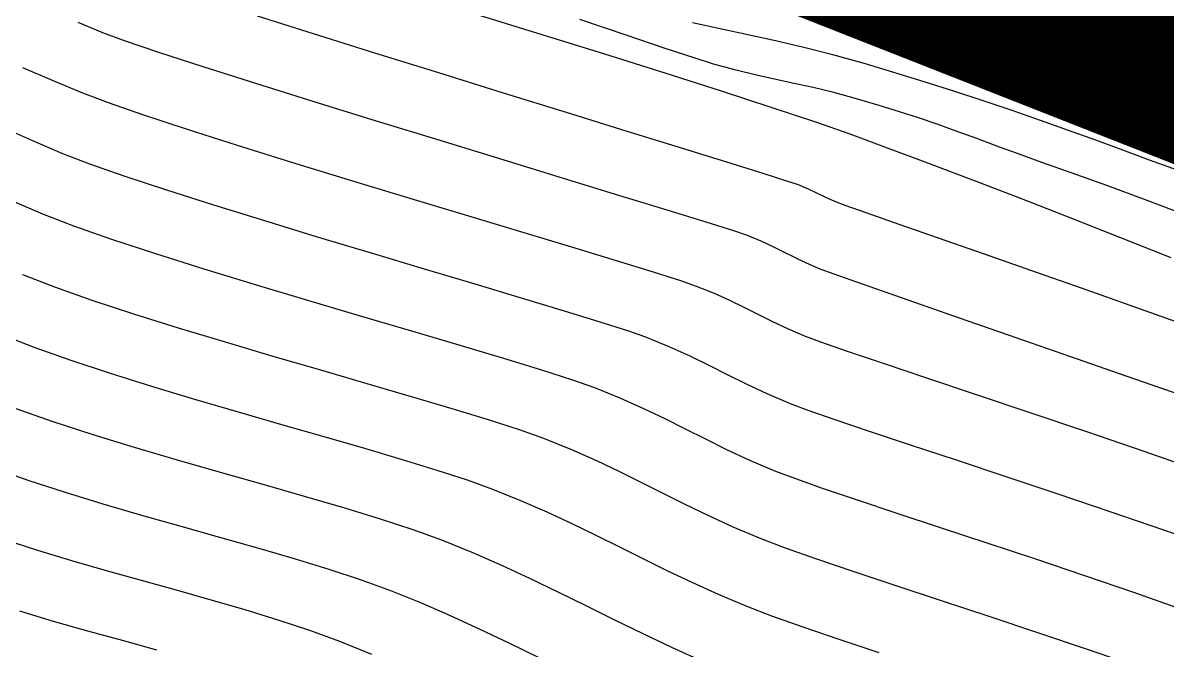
# Model space of a CAD drawing. Header units: feet. Extents: x 26064 to 27719, y 16802 to 28989.
# Drawn here: x 26213.23 to 26255.41, y 18081.21 to 18104.32 of the extents above; entities that cross this region are included whole.
import ezdxf

# ---------------------------------------------------------------- set-up
doc = ezdxf.new("R2010")
doc.units = ezdxf.units.FT
doc.header["$LTSCALE"] = 50
doc.header["$MEASUREMENT"] = 0
doc.linetypes.add('HIDDEN', pattern=[0.375, 0.25, -0.125])
doc.linetypes.add('HIDN25', pattern=[0.0938, 0.0625, -0.0313])
for name, color, linetype in [('CONT-MJR', 160, 'HIDDEN'), ('CONT-MNR', 55, 'HIDN25'), ('WATER', 5, 'Continuous')]:
    doc.layers.add(name, color=color, linetype=linetype)

msp = doc.modelspace()

# ---------------------------------------------------------------- linework, layer by layer
at = {"layer": 'CONT-MJR', "color": 7}
for p, q in [((26216.1791, 18103.95674, 595), (26215.26941, 18104.32907, 595)), ((26244.45731, 18104.13286, 590), (26243.24006, 18104.47034, 590)), ((26216.98096, 18103.65786, 595), (26216.1791, 18103.95674, 595)), ((26245.73527, 18103.7485, 590), (26244.45731, 18104.13286, 590)), ((26218.24083, 18103.23098, 595), (26216.98096, 18103.65786, 595)), ((26247.20881, 18103.28228, 590), (26245.73527, 18103.7485, 590)), ((26219.87866, 18102.69906, 595), (26218.24083, 18103.23098, 595)), ((26248.8215, 18102.75542, 590), (26247.20881, 18103.28228, 590)), ((26221.8144, 18102.08505, 595), (26219.87866, 18102.69906, 595)), ((26250.51693, 18102.18913, 590), (26248.8215, 18102.75542, 590)), ((26252.23867, 18101.60462, 590), (26250.51693, 18102.18913, 590)), ((26223.96803, 18101.41192, 595), (26221.8144, 18102.08505, 595)), ((26226.25948, 18100.70264, 595), (26223.96803, 18101.41192, 595)), ((26253.93029, 18101.02311, 590), (26252.23867, 18101.60462, 590)), ((26255.53537, 18100.4658, 590), (26253.93029, 18101.02311, 590)), ((26228.60873, 18099.98016, 595), (26226.25948, 18100.70264, 595)), ((26230.93572, 18099.26744, 595), (26228.60873, 18099.98016, 595)), ((26233.16041, 18098.58745, 595), (26230.93572, 18099.26744, 595)), ((26235.20276, 18097.96315, 595), (26233.16041, 18098.58745, 595)), ((26236.98272, 18097.4175, 595), (26235.20276, 18097.96315, 595)), ((26238.42026, 18096.97345, 595), (26236.98272, 18097.4175, 595)), ((26239.43532, 18096.65398, 595), (26238.42026, 18096.97345, 595)), ((26239.94786, 18096.48205, 595), (26239.43532, 18096.65398, 595)), ((26240.4504, 18096.27489, 595), (26239.94786, 18096.48205, 595)), ((26240.88551, 18096.07337, 595), (26240.4504, 18096.27489, 595)), ((26241.28662, 18095.87385, 595), (26240.88551, 18096.07337, 595)), ((26241.68718, 18095.67266, 595), (26241.28662, 18095.87385, 595)), ((26242.12062, 18095.46615, 595), (26241.68718, 18095.67266, 595)), ((26242.62038, 18095.25066, 595), (26242.12062, 18095.46615, 595)), ((26243.14121, 18095.05864, 595), (26242.62038, 18095.25066, 595)), ((26244.18079, 18094.69103, 595), (26243.14121, 18095.05864, 595)), ((26245.65423, 18094.17615, 595), (26244.18079, 18094.69103, 595)), ((26247.47664, 18093.5423, 595), (26245.65423, 18094.17615, 595)), ((26249.56314, 18092.8178, 595), (26247.47664, 18093.5423, 595)), ((26251.82884, 18092.03095, 595), (26249.56314, 18092.8178, 595)), ((26213.67669, 18092.34723, 600), (26212.48709, 18092.81303, 600)), ((26215.00938, 18091.87406, 600), (26213.67669, 18092.34723, 600)), ((26254.18887, 18091.21007, 595), (26251.82884, 18092.03095, 595)), ((26216.4552, 18091.39683, 600), (26215.00938, 18091.87406, 600)), ((26217.98423, 18090.91887, 600), (26216.4552, 18091.39683, 600)), ((26256.55833, 18090.38345, 595), (26254.18887, 18091.21007, 595)), ((26219.56651, 18090.4435, 600), (26217.98423, 18090.91887, 600)), ((26221.17211, 18089.97405, 600), (26219.56651, 18090.4435, 600)), ((26222.77108, 18089.51385, 600), (26221.17211, 18089.97405, 600)), ((26224.33347, 18089.06622, 600), (26222.77108, 18089.51385, 600)), ((26225.82935, 18088.63448, 600), (26224.33347, 18089.06622, 600)), ((26227.22878, 18088.22197, 600), (26225.82935, 18088.63448, 600)), ((26228.50181, 18087.83201, 600), (26227.22878, 18088.22197, 600)), ((26229.61849, 18087.46792, 600), (26228.50181, 18087.83201, 600)), ((26230.54889, 18087.13303, 600), (26229.61849, 18087.46792, 600)), ((26231.58561, 18086.71542, 600), (26230.54889, 18087.13303, 600)), ((26232.55582, 18086.29294, 600), (26231.58561, 18086.71542, 600)), ((26233.47598, 18085.86632, 600), (26232.55582, 18086.29294, 600)), ((26234.36255, 18085.43629, 600), (26233.47598, 18085.86632, 600)), ((26235.232, 18085.00356, 600), (26234.36255, 18085.43629, 600)), ((26236.10079, 18084.56888, 600), (26235.232, 18085.00356, 600)), ((26236.9854, 18084.13296, 600), (26236.10079, 18084.56888, 600)), ((26237.90227, 18083.69652, 600), (26236.9854, 18084.13296, 600)), ((26238.86789, 18083.26031, 600), (26237.90227, 18083.69652, 600)), ((26239.8987, 18082.82503, 600), (26238.86789, 18083.26031, 600)), ((26240.83945, 18082.46368, 600), (26239.8987, 18082.82503, 600)), ((26241.99284, 18082.05297, 600), (26240.83945, 18082.46368, 600)), ((26243.32224, 18081.60006, 600), (26241.99284, 18082.05297, 600)), ((26244.79103, 18081.11212, 600), (26243.32224, 18081.60006, 600))]:
    msp.add_line(p, q, dxfattribs=at)
at = {"layer": 'CONT-MNR', "color": 7, "extrusion": (-0.299858, -0.953984, 0)}
msp.add_line((26223.94711, 18103.91314, 594), (26221.8722, 18104.56533, 594), dxfattribs=at)
at = {"layer": 'CONT-MNR', "color": 7, "extrusion": (-0.295486, -0.955347, 0)}
msp.add_line((26232.36857, 18103.88154, 593), (26230.02947, 18104.60501, 593), dxfattribs=at)
at = {"layer": 'CONT-MNR', "color": 7, "extrusion": (-0.321344, -0.946962, 0)}
msp.add_line((26235.4697, 18103.86452, 592), (26233.75654, 18104.44587, 592), dxfattribs=at)
at = {"layer": 'CONT-MNR', "color": 7, "extrusion": (-0.211098, -0.977465, 0)}
msp.add_line((26238.93423, 18104.09981, 591), (26237.91974, 18104.3189, 591), dxfattribs=at)
at = {"layer": 'CONT-MNR', "color": 7, "extrusion": (0.298242, 0.95449, 0)}
msp.add_line((26226.20186, 18103.20862, 594), (26223.94711, 18103.91314, 594), dxfattribs=at)
at = {"layer": 'CONT-MNR', "color": 7, "extrusion": (-0.297389, -0.954757, 0)}
msp.add_line((26234.68145, 18103.16112, 593), (26232.36857, 18103.88154, 593), dxfattribs=at)
at = {"layer": 'CONT-MNR', "color": 7}
for p, q in [((26236.91308, 18103.3801, 592), (26235.4697, 18103.86452, 592)), ((26240.97379, 18103.6544, 591), (26239.94894, 18103.88139, 591)), ((26236.90742, 18102.46116, 593), (26234.68145, 18103.16112, 593)), ((26238.69101, 18102.804, 592), (26238.0118, 18103.0181, 592)), ((26239.52685, 18102.57133, 592), (26238.69101, 18102.804, 592)), ((26215.4407, 18101.728, 596), (26214.31658, 18102.19914, 596)), ((26238.98581, 18101.79906, 593), (26236.90742, 18102.46116, 593)), ((26240.98066, 18102.23255, 592), (26240.27886, 18102.38723, 592)), ((26247.54991, 18101.80294, 591), (26246.452, 18102.15262, 591)), ((26216.37987, 18101.37007, 596), (26215.4407, 18101.728, 596)), ((26233.27181, 18101.01373, 594), (26230.94154, 18101.73565, 594)), ((26240.85591, 18101.19224, 593), (26238.98581, 18101.79906, 593)), ((26243.12129, 18101.75396, 592), (26242.36824, 18101.93504, 592)), ((26217.68609, 18100.91854, 596), (26216.37987, 18101.37007, 596)), ((26244.79598, 18101.27847, 592), (26243.9587, 18101.52585, 592)), ((26235.4726, 18100.33254, 594), (26233.27181, 18101.01373, 594)), ((26249.2313, 18099.74453, 592), (26248.39276, 18100.05674, 592)), ((26252.78738, 18099.99312, 591), (26251.77443, 18100.35898, 591)), ((26253.78251, 18099.62789, 591), (26252.78738, 18099.99312, 591)), ((26223.14985, 18099.17851, 596), (26221.1368, 18099.80514, 596)), ((26246.496, 18099.18926, 593), (26245.00934, 18099.74462, 593)), ((26249.8906, 18099.50453, 592), (26249.2313, 18099.74453, 592)), ((26225.26706, 18098.52875, 596), (26223.14985, 18099.17851, 596)), ((26248.14678, 18098.56323, 593), (26246.496, 18099.18926, 593)), ((26255.78809, 18098.89387, 591), (26254.75954, 18099.26459, 591)), ((26241.43426, 18098.4804, 594), (26240.52473, 18098.76601, 594)), ((26253.1858, 18098.32525, 592), (26251.91139, 18098.78423, 592)), ((26218.53954, 18098.15334, 597), (26216.9972, 18098.66191, 597)), ((26241.82765, 18098.35185, 594), (26241.43426, 18098.4804, 594)), ((26242.19109, 18098.19756, 594), (26241.82765, 18098.35185, 594)), ((26249.91994, 18097.88185, 593), (26248.14678, 18098.56323, 593)), ((26220.27288, 18097.60275, 597), (26218.53954, 18098.15334, 597)), ((26243.54442, 18097.5968, 594), (26243.16471, 18097.73579, 594)), ((26216.50881, 18096.33845, 598), (26215.10241, 18096.8303, 598)), ((26226.07692, 18095.83328, 597), (26224.09576, 18096.42928, 597)), ((26255.55652, 18095.6586, 593), (26253.66653, 18096.41423, 593)), ((26250.42467, 18095.18253, 594), (26248.64289, 18095.80677, 594)), ((26221.79857, 18094.67028, 598), (26219.91057, 18095.24671, 598)), ((26229.9077, 18094.68992, 597), (26228.0323, 18095.24901, 597)), ((26231.64894, 18094.16944, 597), (26229.9077, 18094.68992, 597)), ((26238.06807, 18094.61224, 596), (26237.48352, 18094.81277, 596)), ((26233.20181, 18093.70102, 597), (26231.64894, 18094.16944, 597)), ((26239.29522, 18094.08516, 596), (26238.72142, 18094.3453, 596)), ((26234.51211, 18093.29808, 597), (26233.20181, 18093.70102, 597)), ((26240.33044, 18093.57144, 596), (26239.82103, 18093.82835, 596)), ((26220.69472, 18092.55081, 599), (26218.96953, 18093.07286, 599)), ((26236.18827, 18092.74244, 597), (26235.52567, 18092.97408, 597)), ((26242.07604, 18092.76554, 596), (26241.42636, 18093.04349, 596)), ((26230.96284, 18091.95136, 598), (26229.34567, 18092.4343, 598)), ((26237.05933, 18092.38655, 597), (26236.18827, 18092.74244, 597)), ((26242.64895, 18092.55394, 596), (26242.07604, 18092.76554, 596)), ((26243.62735, 18092.21542, 596), (26242.64895, 18092.55394, 596)), ((26224.21249, 18091.51841, 599), (26222.45569, 18092.0304, 599)), ((26237.82431, 18092.03973, 597), (26237.05933, 18092.38655, 597)), ((26244.94976, 18091.7679, 596), (26243.62735, 18092.21542, 596)), ((26246.55473, 18091.22931, 596), (26244.94976, 18091.7679, 596)), ((26234.30848, 18090.87264, 598), (26233.49792, 18091.15881, 598)), ((26235.26947, 18090.48267, 598), (26234.30848, 18090.87264, 598)), ((26236.12392, 18090.10193, 598), (26235.26947, 18090.48267, 598)), ((26230.39906, 18089.69018, 599), (26229.05841, 18090.10071, 599)), ((26243.16916, 18089.69417, 597), (26242.18249, 18090.03687, 597)), ((26231.5358, 18089.32196, 599), (26230.39906, 18089.69018, 599)), ((26237.65419, 18089.35269, 598), (26236.90707, 18089.72655, 598)), ((26217.34937, 18088.674, 601), (26215.81423, 18089.14511, 601)), ((26247.64499, 18088.20337, 597), (26245.95035, 18088.76418, 597)), ((26220.51457, 18087.75317, 601), (26218.92588, 18088.20956, 601)), ((26235.24052, 18087.7773, 599), (26234.38817, 18088.17883, 599)), ((26240.03185, 18088.20163, 598), (26239.18132, 18088.59408, 598)), ((26249.47573, 18087.59633, 597), (26247.64499, 18088.20337, 597)), ((26213.45515, 18087.44857, 602), (26212.18591, 18087.89563, 602)), ((26241.72489, 18087.51557, 598), (26240.98737, 18087.79528, 598)), ((26214.79752, 18087.01305, 602), (26213.45515, 18087.44857, 602)), ((26238.49394, 18086.16523, 599), (26237.64456, 18086.57564, 599)), ((26219.0585, 18085.76241, 602), (26217.61967, 18086.1713, 602)), ((26255.28512, 18085.63013, 597), (26253.34574, 18086.29647, 597)), ((26248.78122, 18085.14807, 598), (26247.06252, 18085.71573, 598)), ((26221.88921, 18084.96199, 602), (26220.4885, 18085.35975, 602)), ((26241.34058, 18084.96743, 599), (26240.44303, 18085.31015, 599)), ((26223.24013, 18084.56781, 602), (26221.88921, 18084.96199, 602)), ((26242.49795, 18084.55806, 599), (26241.34058, 18084.96743, 599)), ((26250.56861, 18084.55434, 598), (26248.78122, 18085.14807, 598)), ((26252.38217, 18083.94506, 598), (26250.56861, 18084.55434, 598)), ((26247.0905, 18083.02728, 599), (26245.41676, 18083.57825, 599)), ((26227.8944, 18082.94796, 602), (26226.78931, 18083.39342, 602)), ((26234.0205, 18082.82779, 601), (26232.98891, 18083.33744, 601)), ((26223.80399, 18081.92711, 603), (26222.63771, 18082.3137, 603)), ((26230.08737, 18081.97009, 602), (26228.99335, 18082.47134, 602)), ((26236.09091, 18081.80679, 601), (26235.05139, 18082.31605, 601)), ((26250.64739, 18081.85188, 599), (26248.84866, 18082.44858, 599)), ((26216.89754, 18081.56137, 604), (26215.62705, 18081.91213, 604)), ((26238.23307, 18080.81413, 601), (26237.14836, 18081.30462, 601))]:
    msp.add_line(p, q, dxfattribs=at)
at = {"layer": 'CONT-MNR', "color": 7, "extrusion": (-0.210428, -0.977609, 0)}
msp.add_line((26239.94894, 18103.88139, 591), (26238.93423, 18104.09981, 591), dxfattribs=at)
at = {"layer": 'CONT-MNR', "color": 7, "extrusion": (-0.312929, -0.949777, 0)}
msp.add_line((26238.0118, 18103.0181, 592), (26236.91308, 18103.3801, 592), dxfattribs=at)
at = {"layer": 'CONT-MNR', "color": 7, "extrusion": (-0.228141, -0.973628, 0)}
msp.add_line((26242.01865, 18103.40956, 591), (26240.97379, 18103.6544, 591), dxfattribs=at)
at = {"layer": 'CONT-MNR', "color": 7, "extrusion": (-0.24528, -0.969452, 0)}
msp.add_line((26243.09343, 18103.13764, 591), (26242.01865, 18103.40956, 591), dxfattribs=at)
at = {"layer": 'CONT-MNR', "color": 7, "extrusion": (-0.297148, -0.954832, 0)}
msp.add_line((26228.55911, 18102.47503, 594), (26226.20186, 18103.20862, 594), dxfattribs=at)
at = {"layer": 'CONT-MNR', "color": 7, "extrusion": (-0.26658, -0.963813, 0)}
msp.add_line((26244.20801, 18102.82936, 591), (26243.09343, 18103.13764, 591), dxfattribs=at)
at = {"layer": 'CONT-MNR', "color": 7, "extrusion": (-0.394496, -0.918898, 0)}
msp.add_line((26214.31658, 18102.19914, 596), (26213.22911, 18102.66601, 596), dxfattribs=at)
at = {"layer": 'CONT-MNR', "color": 7, "extrusion": (-0.2378, -0.971314, 0)}
msp.add_line((26240.27886, 18102.38723, 592), (26239.52685, 18102.57133, 592), dxfattribs=at)
at = {"layer": 'CONT-MNR', "color": 7, "extrusion": (-0.2836, -0.958943, 0)}
msp.add_line((26245.33794, 18102.49518, 591), (26244.20801, 18102.82936, 591), dxfattribs=at)
at = {"layer": 'CONT-MNR', "color": 7, "extrusion": (0.296404, 0.955063, 0)}
msp.add_line((26230.94154, 18101.73565, 594), (26228.55911, 18102.47503, 594), dxfattribs=at)
at = {"layer": 'CONT-MNR', "color": 7, "extrusion": (-0.206138, -0.978523, 0)}
msp.add_line((26241.66591, 18102.0882, 592), (26240.98066, 18102.23255, 592), dxfattribs=at)
at = {"layer": 'CONT-MNR', "color": 7, "extrusion": (-0.293913, -0.955832, 0)}
msp.add_line((26246.452, 18102.15262, 591), (26245.33794, 18102.49518, 591), dxfattribs=at)
at = {"layer": 'CONT-MNR', "color": 7, "extrusion": (-0.213064, -0.977038, 0)}
msp.add_line((26242.36824, 18101.93504, 592), (26241.66591, 18102.0882, 592), dxfattribs=at)
at = {"layer": 'CONT-MNR', "color": 7, "extrusion": (-0.26283, -0.964842, 0)}
msp.add_line((26243.9587, 18101.52585, 592), (26243.12129, 18101.75396, 592), dxfattribs=at)
at = {"layer": 'CONT-MNR', "color": 7, "extrusion": (-0.312271, -0.949993, 0)}
msp.add_line((26248.63139, 18101.44745, 591), (26247.54991, 18101.80294, 591), dxfattribs=at)
at = {"layer": 'CONT-MNR', "color": 7, "extrusion": (-0.295512, -0.955339, 0)}
msp.add_line((26245.54878, 18101.04561, 592), (26244.79598, 18101.27847, 592), dxfattribs=at)
at = {"layer": 'CONT-MNR', "color": 7, "extrusion": (-0.320306, -0.947314, 0)}
msp.add_line((26249.69615, 18101.08744, 591), (26248.63139, 18101.44745, 591), dxfattribs=at)
at = {"layer": 'CONT-MNR', "color": 7, "extrusion": (0.311791, 0.950151, 0)}
msp.add_line((26219.29364, 18100.39102, 596), (26217.68609, 18100.91854, 596), dxfattribs=at)
at = {"layer": 'CONT-MNR', "color": 7, "extrusion": (-0.316462, -0.948605, 0)}
msp.add_line((26242.45704, 18100.65809, 593), (26240.85591, 18101.19224, 593), dxfattribs=at)
at = {"layer": 'CONT-MNR', "color": 7, "extrusion": (-0.309403, -0.950931, 0)}
msp.add_line((26246.25099, 18100.81713, 592), (26245.54878, 18101.04561, 592), dxfattribs=at)
at = {"layer": 'CONT-MNR', "color": 7, "extrusion": (-0.327564, -0.944829, 0)}
msp.add_line((26250.74392, 18100.72418, 591), (26249.69615, 18101.08744, 591), dxfattribs=at)
at = {"layer": 'CONT-MNR', "color": 7, "extrusion": (0.405523, 0.914085, 0)}
msp.add_line((26213.51005, 18100.00654, 597), (26212.27391, 18100.55494, 597), dxfattribs=at)
at = {"layer": 'CONT-MNR', "color": 7, "extrusion": (0.329726, 0.944077, 0)}
msp.add_line((26243.72851, 18100.21402, 593), (26242.45704, 18100.65809, 593), dxfattribs=at)
at = {"layer": 'CONT-MNR', "color": 7, "extrusion": (0.32333, 0.946286, 0)}
msp.add_line((26246.93648, 18100.58291, 592), (26246.25099, 18100.81713, 592), dxfattribs=at)
at = {"layer": 'CONT-MNR', "color": 7, "extrusion": (-0.335323, -0.942103, 0)}
msp.add_line((26247.63911, 18100.33282, 592), (26246.93648, 18100.58291, 592), dxfattribs=at)
at = {"layer": 'CONT-MNR', "color": 7, "extrusion": (-0.334035, -0.942561, 0)}
msp.add_line((26251.77443, 18100.35898, 591), (26250.74392, 18100.72418, 591), dxfattribs=at)
at = {"layer": 'CONT-MNR', "color": 7, "extrusion": (-0.391521, -0.920169, 0)}
msp.add_line((26214.7023, 18099.49926, 597), (26213.51005, 18100.00654, 597), dxfattribs=at)
at = {"layer": 'CONT-MNR', "color": 7, "extrusion": (-0.302933, -0.953012, 0)}
msp.add_line((26221.1368, 18099.80514, 596), (26219.29364, 18100.39102, 596), dxfattribs=at)
at = {"layer": 'CONT-MNR', "color": 7, "extrusion": (-0.295689, -0.955284, 0)}
msp.add_line((26237.46656, 18099.71534, 594), (26235.4726, 18100.33254, 594), dxfattribs=at)
at = {"layer": 'CONT-MNR', "color": 7, "extrusion": (0.344101, 0.938933, 0)}
msp.add_line((26245.00934, 18099.74462, 593), (26243.72851, 18100.21402, 593), dxfattribs=at)
at = {"layer": 'CONT-MNR', "color": 7, "extrusion": (-0.343975, -0.938979, 0)}
msp.add_line((26248.39276, 18100.05674, 592), (26247.63911, 18100.33282, 592), dxfattribs=at)
at = {"layer": 'CONT-MNR', "color": 7, "extrusion": (0.296041, 0.955175, 0)}
msp.add_line((26239.17638, 18099.18541, 594), (26237.46656, 18099.71534, 594), dxfattribs=at)
at = {"layer": 'CONT-MNR', "color": 7, "extrusion": (-0.348532, -0.937297, 0)}
msp.add_line((26254.75954, 18099.26459, 591), (26253.78251, 18099.62789, 591), dxfattribs=at)
at = {"layer": 'CONT-MNR', "color": 7, "extrusion": (-0.359366, -0.933197, 0)}
msp.add_line((26215.70006, 18099.11503, 597), (26214.7023, 18099.49926, 597), dxfattribs=at)
at = {"layer": 'CONT-MNR', "color": 7, "extrusion": (-0.297014, -0.954873, 0)}
msp.add_line((26240.52473, 18098.76601, 594), (26239.17638, 18099.18541, 594), dxfattribs=at)
at = {"layer": 'CONT-MNR', "color": 7, "extrusion": (-0.335797, -0.941934, 0)}
msp.add_line((26250.79848, 18099.18087, 592), (26249.8906, 18099.50453, 592), dxfattribs=at)
at = {"layer": 'CONT-MNR', "color": 7, "extrusion": (-0.335719, -0.941962, 0)}
msp.add_line((26251.91139, 18098.78423, 592), (26250.79848, 18099.18087, 592), dxfattribs=at)
at = {"layer": 'CONT-MNR', "color": 7, "extrusion": (-0.329779, -0.944058, 0)}
msp.add_line((26216.9972, 18098.66191, 597), (26215.70006, 18099.11503, 597), dxfattribs=at)
at = {"layer": 'CONT-MNR', "color": 7, "extrusion": (-0.290837, -0.956773, 0)}
msp.add_line((26227.42271, 18097.87348, 596), (26225.26706, 18098.52875, 596), dxfattribs=at)
at = {"layer": 'CONT-MNR', "color": 7, "extrusion": (0.344323, 0.938851, 0)}
msp.add_line((26254.57817, 18097.8146, 592), (26253.1858, 18098.32525, 592), dxfattribs=at)
at = {"layer": 'CONT-MNR', "color": 7, "extrusion": (-0.439736, -0.898127, 0)}
msp.add_line((26242.49743, 18098.04757, 594), (26242.19109, 18098.19756, 594), dxfattribs=at)
at = {"layer": 'CONT-MNR', "color": 7, "extrusion": (0.444883, 0.895589, 0)}
msp.add_line((26242.80316, 18097.8957, 594), (26242.49743, 18098.04757, 594), dxfattribs=at)
at = {"layer": 'CONT-MNR', "color": 7, "extrusion": (-0.404494, -0.914541, 0)}
msp.add_line((26243.16471, 18097.73579, 594), (26242.80316, 18097.8957, 594), dxfattribs=at)
at = {"layer": 'CONT-MNR', "color": 7, "extrusion": (-0.362666, -0.931919, 0)}
msp.add_line((26251.77376, 18097.16041, 593), (26249.91994, 18097.88185, 593), dxfattribs=at)
at = {"layer": 'CONT-MNR', "color": 7, "extrusion": (0.394547, 0.918876, 0)}
msp.add_line((26213.96389, 18097.27051, 598), (26212.73349, 18097.79882, 598), dxfattribs=at)
at = {"layer": 'CONT-MNR', "color": 7, "extrusion": (-0.295829, -0.955241, 0)}
msp.add_line((26222.14301, 18097.02358, 597), (26220.27288, 18097.60275, 597), dxfattribs=at)
at = {"layer": 'CONT-MNR', "color": 7, "extrusion": (-0.289266, -0.957249, 0)}
msp.add_line((26229.55109, 18097.23032, 596), (26227.42271, 18097.87348, 596), dxfattribs=at)
at = {"layer": 'CONT-MNR', "color": 7, "extrusion": (-0.333878, -0.942616, 0)}
msp.add_line((26244.35964, 18097.30804, 594), (26243.54442, 18097.5968, 594), dxfattribs=at)
at = {"layer": 'CONT-MNR', "color": 7, "extrusion": (-0.352029, -0.935989, 0)}
msp.add_line((26256.04496, 18097.26294, 592), (26254.57817, 18097.8146, 592), dxfattribs=at)
at = {"layer": 'CONT-MNR', "color": 7, "extrusion": (0.360636, 0.932707, 0)}
msp.add_line((26215.10241, 18096.8303, 598), (26213.96389, 18097.27051, 598), dxfattribs=at)
at = {"layer": 'CONT-MNR', "color": 7, "extrusion": (-0.288566, -0.95746, 0)}
msp.add_line((26231.58646, 18096.61688, 596), (26229.55109, 18097.23032, 596), dxfattribs=at)
at = {"layer": 'CONT-MNR', "color": 7, "extrusion": (-0.331455, -0.943471, 0)}
msp.add_line((26245.53282, 18096.89588, 594), (26244.35964, 18097.30804, 594), dxfattribs=at)
at = {"layer": 'CONT-MNR', "color": 7, "extrusion": (-0.366758, -0.930316, 0)}
msp.add_line((26253.66653, 18096.41423, 593), (26251.77376, 18097.16041, 593), dxfattribs=at)
at = {"layer": 'CONT-MNR', "color": 7, "extrusion": (-0.291157, -0.956675, 0)}
msp.add_line((26224.09576, 18096.42928, 597), (26222.14301, 18097.02358, 597), dxfattribs=at)
at = {"layer": 'CONT-MNR', "color": 7, "extrusion": (-0.288796, -0.957391, 0)}
msp.add_line((26233.46311, 18096.05079, 596), (26231.58646, 18096.61688, 596), dxfattribs=at)
at = {"layer": 'CONT-MNR', "color": 7, "extrusion": (-0.330609, -0.943768, 0)}
msp.add_line((26246.98642, 18096.38668, 594), (26245.53282, 18096.89588, 594), dxfattribs=at)
at = {"layer": 'CONT-MNR', "color": 7, "extrusion": (0.311774, 0.950156, 0)}
msp.add_line((26218.12942, 18095.80668, 598), (26216.50881, 18096.33845, 598), dxfattribs=at)
at = {"layer": 'CONT-MNR', "color": 7, "extrusion": (-0.330422, -0.943833, 0)}
msp.add_line((26248.64289, 18095.80677, 594), (26246.98642, 18096.38668, 594), dxfattribs=at)
at = {"layer": 'CONT-MNR', "color": 7, "extrusion": (-0.299911, -0.953967, 0)}
msp.add_line((26219.91057, 18095.24671, 598), (26218.12942, 18095.80668, 598), dxfattribs=at)
at = {"layer": 'CONT-MNR', "color": 7, "extrusion": (-0.286293, -0.958142, 0)}
msp.add_line((26228.0323, 18095.24901, 597), (26226.07692, 18095.83328, 597), dxfattribs=at)
at = {"layer": 'CONT-MNR', "color": 7, "extrusion": (0.290251, 0.956951, 0)}
msp.add_line((26235.11532, 18095.54966, 596), (26233.46311, 18096.05079, 596), dxfattribs=at)
at = {"layer": 'CONT-MNR', "color": 7, "extrusion": (-0.293737, -0.955886, 0)}
msp.add_line((26236.47736, 18095.13112, 596), (26235.11532, 18095.54966, 596), dxfattribs=at)
at = {"layer": 'CONT-MNR', "color": 7, "extrusion": (-0.363046, -0.931771, 0)}
msp.add_line((26214.40809, 18094.58099, 599), (26213.22549, 18095.04177, 599), dxfattribs=at)
at = {"layer": 'CONT-MNR', "color": 7, "extrusion": (-0.301659, -0.953416, 0)}
msp.add_line((26237.48352, 18094.81277, 596), (26236.47736, 18095.13112, 596), dxfattribs=at)
at = {"layer": 'CONT-MNR', "color": 7, "extrusion": (0.33122, 0.943554, 0)}
msp.add_line((26252.25423, 18094.54029, 594), (26250.42467, 18095.18253, 594), dxfattribs=at)
at = {"layer": 'CONT-MNR', "color": 7, "extrusion": (-0.33273, -0.943022, 0)}
msp.add_line((26215.78627, 18094.09473, 599), (26214.40809, 18094.58099, 599), dxfattribs=at)
at = {"layer": 'CONT-MNR', "color": 7, "extrusion": (-0.286815, -0.957986, 0)}
msp.add_line((26223.73976, 18094.0891, 598), (26221.79857, 18094.67028, 598), dxfattribs=at)
at = {"layer": 'CONT-MNR', "color": 7, "extrusion": (-0.378218, -0.925716, 0)}
msp.add_line((26238.72142, 18094.3453, 596), (26238.06807, 18094.61224, 596), dxfattribs=at)
at = {"layer": 'CONT-MNR', "color": 7, "extrusion": (0.332194, 0.943211, 0)}
msp.add_line((26254.054, 18093.90642, 594), (26252.25423, 18094.54029, 594), dxfattribs=at)
at = {"layer": 'CONT-MNR', "color": 7, "extrusion": (-0.312718, -0.949846, 0)}
msp.add_line((26217.32006, 18093.58976, 599), (26215.78627, 18094.09473, 599), dxfattribs=at)
at = {"layer": 'CONT-MNR', "color": 7, "extrusion": (-0.283718, -0.958908, 0)}
msp.add_line((26225.68046, 18093.5149, 598), (26223.73976, 18094.0891, 598), dxfattribs=at)
at = {"layer": 'CONT-MNR', "color": 7, "extrusion": (0.43885, 0.89856, 0)}
msp.add_line((26239.82103, 18093.82835, 596), (26239.29522, 18094.08516, 596), dxfattribs=at)
at = {"layer": 'CONT-MNR', "color": 7, "extrusion": (0.333721, 0.942672, 0)}
msp.add_line((26255.74644, 18093.30727, 594), (26254.054, 18093.90642, 594), dxfattribs=at)
at = {"layer": 'CONT-MNR', "color": 7, "extrusion": (-0.299034, -0.954243, 0)}
msp.add_line((26218.96953, 18093.07286, 599), (26217.32006, 18093.58976, 599), dxfattribs=at)
at = {"layer": 'CONT-MNR', "color": 7, "extrusion": (-0.282468, -0.959277, 0)}
msp.add_line((26227.56699, 18092.95939, 598), (26225.68046, 18093.5149, 598), dxfattribs=at)
at = {"layer": 'CONT-MNR', "color": 7, "extrusion": (0.304493, 0.952515, 0)}
msp.add_line((26235.52567, 18092.97408, 597), (26234.51211, 18093.29808, 597), dxfattribs=at)
at = {"layer": 'CONT-MNR', "color": 7, "extrusion": (-0.444726, -0.895667, 0)}
for p, q in [((26240.85502, 18093.31097, 596), (26240.33044, 18093.57144, 596)), ((26239.90384, 18091.00758, 597), (26239.20447, 18091.35484, 597))]:
    msp.add_line(p, q, dxfattribs=at)
at = {"layer": 'CONT-MNR', "color": 7, "extrusion": (0.424004, 0.90566, 0)}
msp.add_line((26241.42636, 18093.04349, 596), (26240.85502, 18093.31097, 596), dxfattribs=at)
at = {"layer": 'CONT-MNR', "color": 7, "extrusion": (-0.28313, -0.959082, 0)}
msp.add_line((26229.34567, 18092.4343, 598), (26227.56699, 18092.95939, 598), dxfattribs=at)
at = {"layer": 'CONT-MNR', "color": 7, "extrusion": (-0.283408, -0.959, 0)}
msp.add_line((26222.45569, 18092.0304, 599), (26220.69472, 18092.55081, 599), dxfattribs=at)
at = {"layer": 'CONT-MNR', "color": 7, "extrusion": (-0.43885, -0.89856, 0)}
msp.add_line((26238.52532, 18091.69736, 597), (26237.82431, 18092.03973, 597), dxfattribs=at)
at = {"layer": 'CONT-MNR', "color": 7, "extrusion": (-0.292651, -0.956219, 0)}
msp.add_line((26232.36481, 18091.52229, 598), (26230.96284, 18091.95136, 598), dxfattribs=at)
at = {"layer": 'CONT-MNR', "color": 7, "extrusion": (0.450306, 0.892874, 0)}
msp.add_line((26239.20447, 18091.35484, 597), (26238.52532, 18091.69736, 597), dxfattribs=at)
at = {"layer": 'CONT-MNR', "color": 7, "extrusion": (-0.278588, -0.960411, 0)}
msp.add_line((26225.92518, 18091.02161, 599), (26224.21249, 18091.51841, 599), dxfattribs=at)
at = {"layer": 'CONT-MNR', "color": 7, "extrusion": (-0.305454, -0.952207, 0)}
msp.add_line((26233.49792, 18091.15881, 598), (26232.36481, 18091.52229, 598), dxfattribs=at)
at = {"layer": 'CONT-MNR', "color": 7, "extrusion": (0.31766, 0.948205, 0)}
msp.add_line((26248.3808, 18090.61755, 596), (26246.55473, 18091.22931, 596), dxfattribs=at)
at = {"layer": 'CONT-MNR', "color": 7, "extrusion": (0.279898, 0.96003, 0)}
msp.add_line((26227.5538, 18090.54678, 599), (26225.92518, 18091.02161, 599), dxfattribs=at)
at = {"layer": 'CONT-MNR', "color": 7, "extrusion": (-0.424004, -0.90566, 0)}
msp.add_line((26240.66555, 18090.65097, 597), (26239.90384, 18091.00758, 597), dxfattribs=at)
at = {"layer": 'CONT-MNR', "color": 7, "extrusion": (-0.284241, -0.958753, 0)}
msp.add_line((26229.05841, 18090.10071, 599), (26227.5538, 18090.54678, 599), dxfattribs=at)
at = {"layer": 'CONT-MNR', "color": 7, "extrusion": (0.393342, 0.919392, 0)}
msp.add_line((26241.5317, 18090.28041, 597), (26240.66555, 18090.65097, 597), dxfattribs=at)
at = {"layer": 'CONT-MNR', "color": 7, "extrusion": (-0.318416, -0.947951, 0)}
msp.add_line((26250.36651, 18089.95055, 596), (26248.3808, 18090.61755, 596), dxfattribs=at)
at = {"layer": 'CONT-MNR', "color": 7, "extrusion": (0.331875, 0.943323, 0)}
msp.add_line((26214.34962, 18089.62146, 601), (26212.98472, 18090.10166, 601), dxfattribs=at)
at = {"layer": 'CONT-MNR', "color": 7, "extrusion": (-0.432229, -0.901764, 0)}
msp.add_line((26236.90707, 18089.72655, 598), (26236.12392, 18090.10193, 598), dxfattribs=at)
at = {"layer": 'CONT-MNR', "color": 7, "extrusion": (-0.350477, -0.936571, 0)}
msp.add_line((26242.18249, 18090.03687, 597), (26241.5317, 18090.28041, 597), dxfattribs=at)
at = {"layer": 'CONT-MNR', "color": 7, "extrusion": (0.32019, 0.947353, 0)}
msp.add_line((26252.4504, 18089.24623, 596), (26250.36651, 18089.95055, 596), dxfattribs=at)
at = {"layer": 'CONT-MNR', "color": 7, "extrusion": (-0.309295, -0.950966, 0)}
msp.add_line((26215.81423, 18089.14511, 601), (26214.34962, 18089.62146, 601), dxfattribs=at)
at = {"layer": 'CONT-MNR', "color": 7, "extrusion": (0.319203, 0.947686, 0)}
msp.add_line((26244.44176, 18089.26553, 597), (26243.16916, 18089.69417, 597), dxfattribs=at)
at = {"layer": 'CONT-MNR', "color": 7, "extrusion": (-0.336556, -0.941663, 0)}
msp.add_line((26232.42869, 18089.00283, 599), (26231.5358, 18089.32196, 599), dxfattribs=at)
at = {"layer": 'CONT-MNR', "color": 7, "extrusion": (0.45012, 0.892968, 0)}
msp.add_line((26238.40052, 18088.97648, 598), (26237.65419, 18089.35269, 598), dxfattribs=at)
at = {"layer": 'CONT-MNR', "color": 7, "extrusion": (0.315367, 0.94897, 0)}
msp.add_line((26245.95035, 18088.76418, 597), (26244.44176, 18089.26553, 597), dxfattribs=at)
at = {"layer": 'CONT-MNR', "color": 7, "extrusion": (-0.322989, -0.946403, 0)}
msp.add_line((26254.571, 18088.52251, 596), (26252.4504, 18089.24623, 596), dxfattribs=at)
at = {"layer": 'CONT-MNR', "color": 7, "extrusion": (-0.282598, -0.959238, 0)}
msp.add_line((26218.92588, 18088.20956, 601), (26217.34937, 18088.674, 601), dxfattribs=at)
at = {"layer": 'CONT-MNR', "color": 7, "extrusion": (-0.374282, -0.927315, 0)}
msp.add_line((26233.46079, 18088.58625, 599), (26232.42869, 18089.00283, 599), dxfattribs=at)
at = {"layer": 'CONT-MNR', "color": 7, "extrusion": (0.439835, 0.898079, 0)}
msp.add_line((26239.18132, 18088.59408, 598), (26238.40052, 18088.97648, 598), dxfattribs=at)
at = {"layer": 'CONT-MNR', "color": 7, "extrusion": (-0.402229, -0.915539, 0)}
msp.add_line((26234.38817, 18088.17883, 599), (26233.46079, 18088.58625, 599), dxfattribs=at)
at = {"layer": 'CONT-MNR', "color": 7, "extrusion": (-0.391351, -0.920241, 0)}
msp.add_line((26240.98737, 18087.79528, 598), (26240.03185, 18088.20163, 598), dxfattribs=at)
at = {"layer": 'CONT-MNR', "color": 7, "extrusion": (-0.326996, -0.945026, 0)}
msp.add_line((26256.66686, 18087.79731, 596), (26254.571, 18088.52251, 596), dxfattribs=at)
at = {"layer": 'CONT-MNR', "color": 7, "extrusion": (0.443081, 0.896482, 0)}
msp.add_line((26236.04756, 18087.37842, 599), (26235.24052, 18087.7773, 599), dxfattribs=at)
at = {"layer": 'CONT-MNR', "color": 7, "extrusion": (-0.273501, -0.961872, 0)}
msp.add_line((26222.08628, 18087.30627, 601), (26220.51457, 18087.75317, 601), dxfattribs=at)
at = {"layer": 'CONT-MNR', "color": 7, "extrusion": (0.450593, 0.892729, 0)}
msp.add_line((26236.839, 18086.97895, 599), (26236.04756, 18087.37842, 599), dxfattribs=at)
at = {"layer": 'CONT-MNR', "color": 7, "extrusion": (-0.331787, -0.943354, 0)}
msp.add_line((26242.74369, 18087.15725, 598), (26241.72489, 18087.51557, 598), dxfattribs=at)
at = {"layer": 'CONT-MNR', "color": 7, "extrusion": (-0.316708, -0.948523, 0)}
msp.add_line((26251.39263, 18086.95628, 597), (26249.47573, 18087.59633, 597), dxfattribs=at)
at = {"layer": 'CONT-MNR', "color": 7, "extrusion": (-0.291633, -0.95653, 0)}
msp.add_line((26216.19252, 18086.58774, 602), (26214.79752, 18087.01305, 602), dxfattribs=at)
at = {"layer": 'CONT-MNR', "color": 7, "extrusion": (-0.274806, -0.9615, 0)}
msp.add_line((26223.61183, 18086.87025, 601), (26222.08628, 18087.30627, 601), dxfattribs=at)
at = {"layer": 'CONT-MNR', "color": 7, "extrusion": (-0.447689, -0.894189, 0)}
msp.add_line((26237.64456, 18086.57564, 599), (26236.839, 18086.97895, 599), dxfattribs=at)
at = {"layer": 'CONT-MNR', "color": 7, "extrusion": (0.321128, 0.947036, 0)}
msp.add_line((26244.00123, 18086.73083, 598), (26242.74369, 18087.15725, 598), dxfattribs=at)
at = {"layer": 'CONT-MNR', "color": 7, "extrusion": (-0.320055, -0.947399, 0)}
msp.add_line((26253.34574, 18086.29647, 597), (26251.39263, 18086.95628, 597), dxfattribs=at)
at = {"layer": 'CONT-MNR', "color": 7, "extrusion": (-0.280114, -0.959967, 0)}
msp.add_line((26217.61967, 18086.1713, 602), (26216.19252, 18086.58774, 602), dxfattribs=at)
at = {"layer": 'CONT-MNR', "color": 7, "extrusion": (-0.280451, -0.959868, 0)}
msp.add_line((26225.06206, 18086.44653, 601), (26223.61183, 18086.87025, 601), dxfattribs=at)
at = {"layer": 'CONT-MNR', "color": 7, "extrusion": (-0.315884, -0.948798, 0)}
msp.add_line((26245.45502, 18086.24682, 598), (26244.00123, 18086.73083, 598), dxfattribs=at)
at = {"layer": 'CONT-MNR', "color": 7, "extrusion": (-0.291452, -0.956585, 0)}
msp.add_line((26226.4078, 18086.03651, 601), (26225.06206, 18086.44653, 601), dxfattribs=at)
at = {"layer": 'CONT-MNR', "color": 7, "extrusion": (-0.414813, -0.909907, 0)}
msp.add_line((26239.41686, 18085.74449, 599), (26238.49394, 18086.16523, 599), dxfattribs=at)
at = {"layer": 'CONT-MNR', "color": 7, "extrusion": (0.313705, 0.949521, 0)}
msp.add_line((26247.06252, 18085.71573, 598), (26245.45502, 18086.24682, 598), dxfattribs=at)
at = {"layer": 'CONT-MNR', "color": 7, "extrusion": (-0.271039, -0.962568, 0)}
msp.add_line((26220.4885, 18085.35975, 602), (26219.0585, 18085.76241, 602), dxfattribs=at)
at = {"layer": 'CONT-MNR', "color": 7, "extrusion": (-0.309783, -0.950807, 0)}
msp.add_line((26227.61987, 18085.64161, 601), (26226.4078, 18086.03651, 601), dxfattribs=at)
at = {"layer": 'CONT-MNR', "color": 7, "extrusion": (-0.38978, -0.920908, 0)}
msp.add_line((26240.44303, 18085.31015, 599), (26239.41686, 18085.74449, 599), dxfattribs=at)
at = {"layer": 'CONT-MNR', "color": 7, "extrusion": (-0.307792, -0.951454, 0)}
msp.add_line((26213.78009, 18084.88135, 603), (26212.55952, 18085.2762, 603), dxfattribs=at)
at = {"layer": 'CONT-MNR', "color": 7, "extrusion": (0.339243, 0.940699, 0)}
msp.add_line((26228.6691, 18085.26322, 601), (26227.61987, 18085.64161, 601), dxfattribs=at)
at = {"layer": 'CONT-MNR', "color": 7, "extrusion": (-0.374437, -0.927252, 0)}
msp.add_line((26229.79671, 18084.80788, 601), (26228.6691, 18085.26322, 601), dxfattribs=at)
at = {"layer": 'CONT-MNR', "color": 7, "extrusion": (0.331757, 0.943365, 0)}
msp.add_line((26257.16082, 18084.9705, 597), (26255.28512, 18085.63013, 597), dxfattribs=at)
at = {"layer": 'CONT-MNR', "color": 7, "extrusion": (-0.289544, -0.957165, 0)}
msp.add_line((26215.03585, 18084.50148, 603), (26213.78009, 18084.88135, 603), dxfattribs=at)
at = {"layer": 'CONT-MNR', "color": 7, "extrusion": (-0.40018, -0.916436, 0)}
msp.add_line((26230.88633, 18084.33207, 601), (26229.79671, 18084.80788, 601), dxfattribs=at)
at = {"layer": 'CONT-MNR', "color": 7, "extrusion": (-0.277122, -0.960835, 0)}
msp.add_line((26216.3148, 18084.13261, 603), (26215.03585, 18084.50148, 603), dxfattribs=at)
at = {"layer": 'CONT-MNR', "color": 7, "extrusion": (-0.29265, -0.95622, 0)}
msp.add_line((26224.52077, 18084.17587, 602), (26223.24013, 18084.56781, 602), dxfattribs=at)
at = {"layer": 'CONT-MNR', "color": 7, "extrusion": (-0.321513, -0.946905, 0)}
msp.add_line((26243.87129, 18084.09175, 599), (26242.49795, 18084.55806, 599), dxfattribs=at)
at = {"layer": 'CONT-MNR', "color": 7, "extrusion": (-0.270058, -0.962844, 0)}
msp.add_line((26217.60494, 18083.77075, 603), (26216.3148, 18084.13261, 603), dxfattribs=at)
at = {"layer": 'CONT-MNR', "color": 7, "extrusion": (-0.312194, -0.950018, 0)}
msp.add_line((26225.71066, 18083.78485, 602), (26224.52077, 18084.17587, 602), dxfattribs=at)
at = {"layer": 'CONT-MNR', "color": 7, "extrusion": (-0.42047, -0.907306, 0)}
msp.add_line((26231.94729, 18083.8404, 601), (26230.88633, 18084.33207, 601), dxfattribs=at)
at = {"layer": 'CONT-MNR', "color": 7, "extrusion": (-0.315314, -0.948987, 0)}
msp.add_line((26245.41676, 18083.57825, 599), (26243.87129, 18084.09175, 599), dxfattribs=at)
at = {"layer": 'CONT-MNR', "color": 7, "extrusion": (-0.268115, -0.963387, 0)}
msp.add_line((26218.8943, 18083.41191, 603), (26217.60494, 18083.77075, 603), dxfattribs=at)
at = {"layer": 'CONT-MNR', "color": 7, "extrusion": (-0.34112, -0.94002, 0)}
msp.add_line((26226.78931, 18083.39342, 602), (26225.71066, 18083.78485, 602), dxfattribs=at)
at = {"layer": 'CONT-MNR', "color": 7, "extrusion": (-0.434825, -0.900515, 0)}
msp.add_line((26232.98891, 18083.33744, 601), (26231.94729, 18083.8404, 601), dxfattribs=at)
at = {"layer": 'CONT-MNR', "color": 7, "extrusion": (-0.32345, -0.946245, 0)}
msp.add_line((26254.17938, 18083.33073, 598), (26252.38217, 18083.94506, 598), dxfattribs=at)
at = {"layer": 'CONT-MNR', "color": 7, "extrusion": (-0.271275, -0.962502, 0)}
msp.add_line((26220.17087, 18083.05212, 603), (26218.8943, 18083.41191, 603), dxfattribs=at)
at = {"layer": 'CONT-MNR', "color": 7, "extrusion": (-0.330568, -0.943782, 0)}
msp.add_line((26255.91773, 18082.72185, 598), (26254.17938, 18083.33073, 598), dxfattribs=at)
at = {"layer": 'CONT-MNR', "color": 7, "extrusion": (-0.279741, -0.960076, 0)}
msp.add_line((26221.42267, 18082.68738, 603), (26220.17087, 18083.05212, 603), dxfattribs=at)
at = {"layer": 'CONT-MNR', "color": 7, "extrusion": (-0.397892, -0.917432, 0)}
msp.add_line((26228.99335, 18082.47134, 602), (26227.8944, 18082.94796, 602), dxfattribs=at)
at = {"layer": 'CONT-MNR', "color": 7, "extrusion": (-0.44464, -0.89571, 0)}
msp.add_line((26235.05139, 18082.31605, 601), (26234.0205, 18082.82779, 601), dxfattribs=at)
at = {"layer": 'CONT-MNR', "color": 7, "extrusion": (-0.31265, -0.949868, 0)}
msp.add_line((26248.84866, 18082.44858, 599), (26247.0905, 18083.02728, 599), dxfattribs=at)
at = {"layer": 'CONT-MNR', "color": 7, "extrusion": (-0.283736, -0.958902, 0)}
msp.add_line((26214.3622, 18082.26902, 604), (26213.1117, 18082.63904, 604), dxfattribs=at)
at = {"layer": 'CONT-MNR', "color": 7, "extrusion": (0.293954, 0.95582, 0)}
msp.add_line((26222.63771, 18082.3137, 603), (26221.42267, 18082.68738, 603), dxfattribs=at)
at = {"layer": 'CONT-MNR', "color": 7, "extrusion": (0.271552, 0.962424, 0)}
msp.add_line((26215.62705, 18081.91213, 604), (26214.3622, 18082.26902, 604), dxfattribs=at)
at = {"layer": 'CONT-MNR', "color": 7, "extrusion": (-0.342857, -0.939388, 0)}
msp.add_line((26224.90952, 18081.52362, 603), (26223.80399, 18081.92711, 603), dxfattribs=at)
at = {"layer": 'CONT-MNR', "color": 7, "extrusion": (-0.430049, -0.902806, 0)}
msp.add_line((26231.1777, 18081.45072, 602), (26230.08737, 18081.97009, 602), dxfattribs=at)
at = {"layer": 'CONT-MNR', "color": 7, "extrusion": (0.319307, 0.947651, 0)}
msp.add_line((26252.44285, 18081.24691, 599), (26250.64739, 18081.85188, 599), dxfattribs=at)
at = {"layer": 'CONT-MNR', "color": 7, "extrusion": (-0.267359, -0.963597, 0)}
msp.add_line((26218.16497, 18081.20971, 604), (26216.89754, 18081.56137, 604), dxfattribs=at)
at = {"layer": 'CONT-MNR', "color": 7, "extrusion": (-0.374488, -0.927232, 0)}
msp.add_line((26226.09034, 18081.04671, 603), (26224.90952, 18081.52362, 603), dxfattribs=at)
at = {"layer": 'CONT-MNR', "color": 7, "extrusion": (-0.438636, -0.898665, 0)}
msp.add_line((26232.26557, 18080.91973, 602), (26231.1777, 18081.45072, 602), dxfattribs=at)
at = {"layer": 'CONT-MNR', "color": 7, "extrusion": (0.428973, 0.903317, 0)}
msp.add_line((26237.14836, 18081.30462, 601), (26236.09091, 18081.80679, 601), dxfattribs=at)
at = {"layer": 'CONT-MNR', "color": 7, "extrusion": (-0.326299, -0.945267, 0)}
msp.add_line((26254.19119, 18080.6434, 599), (26252.44285, 18081.24691, 599), dxfattribs=at)
at = {"layer": 'WATER', "linetype": 'Continuous', "const_width": 8, "flags": 128}
msp.add_lwpolyline([(26213.10262, 18120.14653), (26260.12127, 18101.65937), (26293.04278, 18080.87237), (26314.47306, 18078.3662), (26333.85148, 18079.7332), (26452.72699, 18067.46349), (26536.83767, 18066.99596), (26567.66957, 18075.46925), (26627.79181, 18103.97027), (26669.41487, 18113.98413), (26756.51501, 18123.99801)], dxfattribs=at)

doc.saveas('drawing.dxf')
